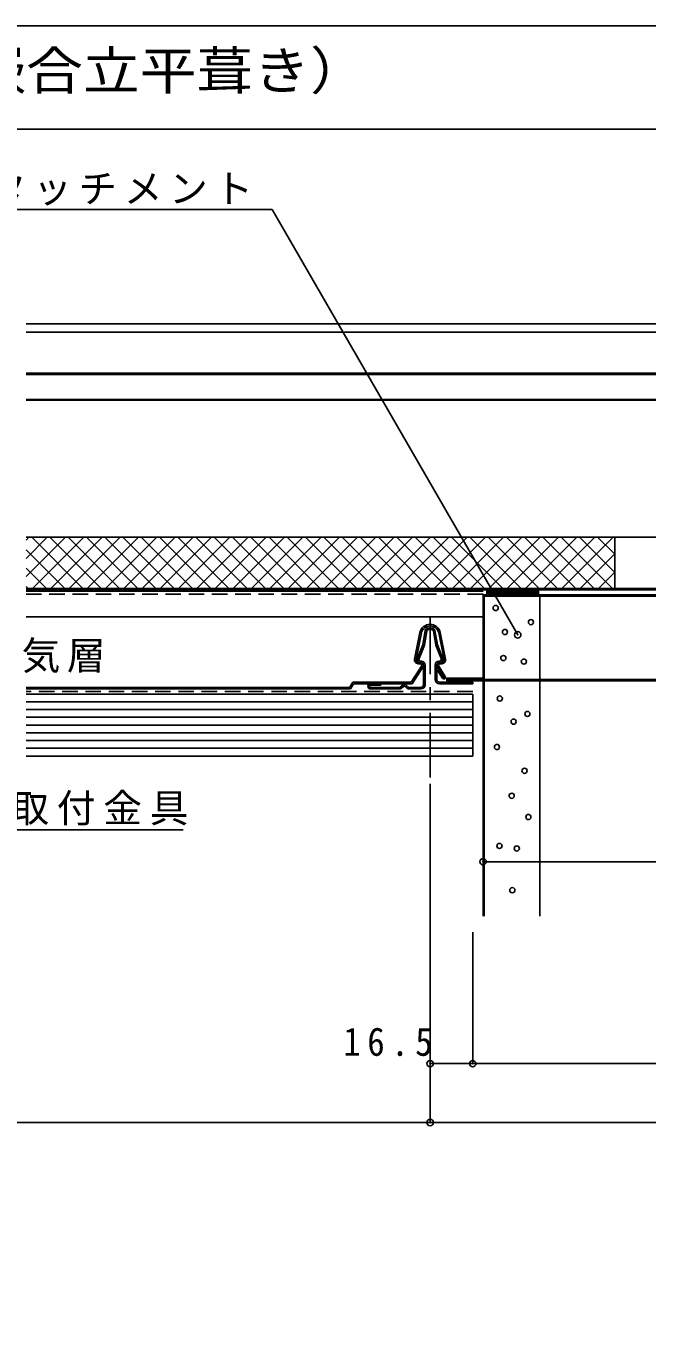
# Model space of a CAD drawing. Units: millimetres on the paper, enlarged 30 times, with parts at other scales. Extents: x -13026 to 11694, y -3820 to 4610.
# Drawn here: x -10766 to -9322, y 1594 to 4610 of the extents above; entities that cross this region are included whole.
import ezdxf
from ezdxf.enums import TextEntityAlignment as Align

# ---------------------------------------------------------------- set-up
doc = ezdxf.new("R2010")
doc.units = ezdxf.units.MM
doc.header["$LTSCALE"] = 30
doc.header["$PDMODE"] = 32
doc.header["$PDSIZE"] = 15
doc.linetypes.add('CHAIN1', pattern=[8, 5, -1, 1, -1])
doc.linetypes.add('DASHED1', pattern=[1.8, 1.2, -0.6])
doc.layers.add('0-1', color=7, linetype='Continuous')
doc.layers.add('F-0', color=2, linetype='Continuous')
doc.styles.add('HG丸ｺﾞｼｯｸM-PRO', font='')
doc.styles.add('ＭＳ ゴシック', font='')
doc.styles.get('HG丸ｺﾞｼｯｸM-PRO').set_extended_font_data('HG丸ｺﾞｼｯｸM-PRO')
doc.styles.get('ＭＳ ゴシック').set_extended_font_data('MS Gothic')

msp = doc.modelspace()

# ---------------------------------------------------------------- linework, layer by layer
at = {"layer": '0-1'}
for p, q in [((-10193.06, 4183.29), (-11069.04, 4183.29)), ((-9622.74, 3195.46), (-10193.06, 4183.29)), ((-10765.31, 3917.83), (-7098.25, 3917.83)), ((-10765.31, 3898.63), (-7098.25, 3898.63)), ((-10765.31, 3803.23), (-7098.25, 3803.23)), ((-10765.31, 3800.23), (-7098.25, 3800.23)), ((-10765.31, 3742.33), (-7098.25, 3742.33)), ((-10765.31, 3740.23), (-7098.25, 3740.23)), ((-10765.31, 3422.23), (-9397.31, 3422.23)), ((-10765.31, 3330.57), (-10673.66, 3422.23)), ((-10765.31, 3373), (-10716.08, 3422.23)), ((-10765.31, 3415.42), (-10758.51, 3422.23)), ((-10752.25, 3422.23), (-10633.15, 3303.13)), ((-10750.33, 3303.13), (-10631.23, 3422.23)), ((-10709.82, 3422.23), (-10590.72, 3303.13)), ((-10707.9, 3303.13), (-10588.8, 3422.23)), ((-10667.4, 3422.23), (-10548.3, 3303.13)), ((-10665.48, 3303.13), (-10546.38, 3422.23)), ((-10624.97, 3422.23), (-10505.87, 3303.13)), ((-10623.05, 3303.13), (-10503.95, 3422.23)), ((-10582.54, 3422.23), (-10463.44, 3303.13)), ((-10580.63, 3303.13), (-10461.53, 3422.23)), ((-10540.12, 3422.23), (-10421.02, 3303.13)), ((-10538.2, 3303.13), (-10419.1, 3422.23)), ((-10497.69, 3422.23), (-10378.59, 3303.13)), ((-10495.77, 3303.13), (-10376.67, 3422.23)), ((-10455.26, 3422.23), (-10336.16, 3303.13)), ((-10453.35, 3303.13), (-10334.25, 3422.23)), ((-10412.84, 3422.23), (-10293.74, 3303.13)), ((-10410.92, 3303.13), (-10291.82, 3422.23)), ((-10370.41, 3422.23), (-10251.31, 3303.13)), ((-10368.49, 3303.13), (-10249.39, 3422.23)), ((-10327.98, 3422.23), (-10208.88, 3303.13)), ((-10326.07, 3303.13), (-10206.97, 3422.23)), ((-10285.56, 3422.23), (-10166.46, 3303.13)), ((-10283.64, 3303.13), (-10164.54, 3422.23)), ((-10243.13, 3422.23), (-10124.03, 3303.13)), ((-10241.21, 3303.13), (-10122.11, 3422.23)), ((-10200.7, 3422.23), (-10081.6, 3303.13)), ((-10198.79, 3303.13), (-10079.69, 3422.23)), ((-10158.28, 3422.23), (-10039.18, 3303.13)), ((-10156.36, 3303.13), (-10037.26, 3422.23)), ((-10115.85, 3422.23), (-9996.75, 3303.13)), ((-10113.94, 3303.13), (-9994.84, 3422.23)), ((-10073.43, 3422.23), (-9954.33, 3303.13)), ((-10071.51, 3303.13), (-9952.41, 3422.23)), ((-10031, 3422.23), (-9911.9, 3303.13)), ((-10029.08, 3303.13), (-9909.98, 3422.23)), ((-9988.57, 3422.23), (-9869.47, 3303.13)), ((-9986.66, 3303.13), (-9867.56, 3422.23)), ((-9946.15, 3422.23), (-9827.05, 3303.13)), ((-9944.23, 3303.13), (-9825.13, 3422.23)), ((-9903.72, 3422.23), (-9784.62, 3303.13)), ((-9901.8, 3303.13), (-9782.7, 3422.23)), ((-9861.29, 3422.23), (-9742.19, 3303.13)), ((-9859.38, 3303.13), (-9740.28, 3422.23)), ((-9818.87, 3422.23), (-9699.77, 3303.13)), ((-9816.95, 3303.13), (-9697.85, 3422.23)), ((-9776.44, 3422.23), (-9657.34, 3303.13)), ((-9774.52, 3303.13), (-9655.42, 3422.23)), ((-9734.01, 3422.23), (-9614.91, 3303.13)), ((-9732.1, 3303.13), (-9613, 3422.23)), ((-9691.59, 3422.23), (-9572.49, 3303.13)), ((-9689.67, 3303.13), (-9570.57, 3422.23)), ((-9649.16, 3422.23), (-9530.06, 3303.13)), ((-9647.24, 3303.13), (-9528.14, 3422.23)), ((-9606.74, 3422.23), (-9487.64, 3303.13)), ((-9604.82, 3303.13), (-9485.72, 3422.23)), ((-9564.31, 3422.23), (-9445.21, 3303.13)), ((-9562.39, 3303.13), (-9443.29, 3422.23)), ((-9521.88, 3422.23), (-9402.78, 3303.13)), ((-9519.97, 3303.13), (-9400.87, 3422.23)), ((-9479.46, 3422.23), (-9397.31, 3340.08)), ((-9437.03, 3422.23), (-9397.31, 3382.51)), ((-9397.31, 3422.23), (-9397.31, 3300.13)), ((-9397.31, 3422.23), (-8257.31, 3422.23)), ((-10765.31, 3392.87), (-10675.57, 3303.13)), ((-9477.54, 3303.13), (-9397.31, 3383.35)), ((-10765.31, 3350.44), (-10718, 3303.13)), ((-9435.11, 3303.13), (-9397.31, 3340.92)), ((-10765.31, 3308.01), (-10760.43, 3303.13)), ((-10765.31, 3303.13), (-9397.31, 3303.13)), ((-10765.31, 3300.13), (-9397.31, 3300.13)), ((-9703.31, 3297.13), (-10765.31, 3297.13)), ((-9703.31, 3094.43), (-9703.31, 3288.13)), ((-9703.31, 3288.13), (-9571.31, 3288.13)), ((-9574.31, 3288.13), (-9697.31, 3288.13)), ((-9694.31, 3288.13), (-9694.31, 3300.13)), ((-9574.31, 3299.53), (-9694.31, 3299.53)), ((-9574.31, 3298.93), (-9694.31, 3298.93)), ((-9574.31, 3298.33), (-9694.31, 3298.33)), ((-9574.31, 3297.73), (-9694.31, 3297.73)), ((-9574.31, 3297.13), (-9694.31, 3297.13)), ((-9574.31, 3296.53), (-9694.31, 3296.53)), ((-9574.31, 3295.93), (-9694.31, 3295.93)), ((-9574.31, 3295.33), (-9694.31, 3295.33)), ((-9574.31, 3294.73), (-9694.31, 3294.73)), ((-9574.31, 3294.13), (-9694.31, 3294.13)), ((-9574.31, 3293.53), (-9694.31, 3293.53)), ((-9574.31, 3292.93), (-9694.31, 3292.93)), ((-9574.31, 3292.33), (-9694.31, 3292.33)), ((-9574.31, 3291.73), (-9694.31, 3291.73)), ((-9574.31, 3291.13), (-9694.31, 3291.13)), ((-9574.31, 3290.53), (-9694.31, 3290.53)), ((-9574.31, 3289.93), (-9694.31, 3289.93)), ((-9574.31, 3289.33), (-9694.31, 3289.33)), ((-9574.31, 3288.73), (-9694.31, 3288.73)), ((-9574.31, 3288.13), (-9574.31, 3300.13)), ((-9571.31, 3091.43), (-9571.31, 3288.13)), ((-9397.31, 3303.13), (-8257.31, 3303.13)), ((-9397.31, 3300.13), (-8257.31, 3300.13)), ((-9700.31, 3091.43), (-9700.31, 3285.13)), ((-9700.31, 3285.13), (-9571.31, 3285.13)), ((-9571.31, 3285.13), (-8080.31, 3285.13)), ((-9703.31, 3237.13), (-10765.31, 3237.13)), ((-9862.24, 3138.94), (-9849.84, 3200.56)), ((-9858.72, 3138.23), (-9846.31, 3199.85)), ((-9839.62, 3171.59), (-9834.07, 3204.64)), ((-9830.52, 3211.25), (-9822.11, 3211.25)), ((-9830.52, 3207.65), (-9822.11, 3207.65)), ((-9826.31, 3225.83), (-9826.31, 3205.02)), ((-9826.31, 3225.83), (-9826.31, 3205.02)), ((-9809.52, 3172.57), (-9815.01, 3205.24)), ((-9806.32, 3199.85), (-9793.91, 3138.23)), ((-9802.79, 3200.56), (-9790.38, 3138.94)), ((-9852.07, 3140.62), (-9839.62, 3171.59)), ((-9797.22, 3141.96), (-9809.52, 3172.57)), ((-9868.32, 3081.83), (-9843.25, 3120.43)), ((-9849.08, 3127.93), (-9853.89, 3128.18)), ((-9848.89, 3131.52), (-9853.7, 3131.77)), ((-9846.56, 3134.03), (-9847.61, 3134.03)), ((-9846.56, 3130.43), (-9847.61, 3130.43)), ((-9841.76, 3125.63), (-9841.76, 3079.43)), ((-9838.16, 3125.63), (-9838.16, 3079.43)), ((-9814.46, 3125.63), (-9814.46, 3091.43)), ((-9810.86, 3125.63), (-9810.86, 3091.43)), ((-9794.18, 3097.02), (-9809.38, 3120.43)), ((-9805.63, 3113.55), (-9808.65, 3111.59)), ((-9797.7, 3094.73), (-9808.65, 3111.59)), ((-9791, 3098.73), (-9806.36, 3122.39)), ((-9805.01, 3134.03), (-9806.06, 3134.03)), ((-9805.01, 3130.43), (-9806.06, 3130.43)), ((-9794.68, 3096.69), (-9805.63, 3113.55)), ((-9798.92, 3131.77), (-9803.73, 3131.52)), ((-9798.74, 3128.18), (-9803.54, 3127.93)), ((-10012.15, 3075.23), (-10006.26, 3085.43)), ((-10011.11, 3069.83), (-10005.23, 3080.03)), ((-9870.27, 3085.43), (-10006.26, 3085.43)), ((-9868.32, 3081.83), (-10002.11, 3081.83)), ((-9941.06, 3081.83), (-9965.06, 3081.83)), ((-9941.06, 3078.23), (-9965.06, 3078.23)), ((-9941.06, 3081.83), (-9941.06, 3078.23)), ((-9896.47, 3073.43), (-9888.47, 3080.09)), ((-9875.86, 3073.43), (-9883.86, 3080.09)), ((-9727.31, 3085.43), (-9804.86, 3085.43)), ((-9727.31, 3081.83), (-9804.86, 3081.83)), ((-9787.31, 3091.43), (-9787.31, 3094.43)), ((-9703.31, 3094.43), (-9787.31, 3094.43)), ((-9787.31, 3091.43), (-9787.31, 3088.43)), ((-9571.31, 3091.43), (-9787.31, 3091.43)), ((-9571.31, 3088.43), (-9787.31, 3088.43)), ((-9727.31, 3085.43), (-9727.31, 3081.83)), ((-9703.31, 3088.43), (-9703.31, 2541.81)), ((-9700.31, 3088.43), (-9700.31, 2541.81)), ((-8083.31, 3091.43), (-9571.31, 3091.43)), ((-9571.31, 3091.43), (-9571.31, 2541.81)), ((-8083.31, 3088.43), (-9571.31, 3088.43)), ((-10015.27, 3073.43), (-10765.31, 3073.43)), ((-10011.11, 3069.83), (-10765.31, 3069.83)), ((-9727.31, 3057.83), (-10765.31, 3057.83)), ((-9896.47, 3073.43), (-9965.06, 3073.43)), ((-9895.16, 3069.83), (-9965.06, 3069.83)), ((-9847.76, 3073.43), (-9875.86, 3073.43)), ((-9727.31, 3039.83), (-10765.31, 3039.83)), ((-9727.31, 3021.83), (-10765.31, 3021.83)), ((-9727.31, 3003.83), (-10765.31, 3003.83)), ((-9727.31, 2985.83), (-10765.31, 2985.83)), ((-9727.31, 2967.83), (-10765.31, 2967.83)), ((-9727.31, 2949.83), (-10765.31, 2949.83)), ((-9727.31, 2931.83), (-10765.31, 2931.83)), ((-9826.31, 2062.4), (-9826.31, 2849.09)), ((-9826.31, 2147.64), (-9826.31, 2849.09)), ((-9703.31, 2668.4), (-7957.31, 2668.4)), ((-9826.31, 2199.25), (-9826.31, 2504.84)), ((-9727.31, 2199.25), (-9727.31, 2504.84)), ((-9826.31, 2199.25), (-9727.31, 2199.25)), ((-7927.31, 2199.25), (-9727.31, 2199.25)), ((-11824.31, 2062.4), (-9826.31, 2062.4)), ((-9826.31, 2062.4), (-7828.31, 2062.4))]:
    msp.add_line(p, q, dxfattribs=at)
at = {"layer": '0-1', "linetype": 'DASHED1'}
for p, q in [((-10765.31, 3289.93), (-9703.31, 3289.93)), ((-9727.31, 3063.83), (-10765.31, 3063.83))]:
    msp.add_line(p, q, dxfattribs=at)
at = {"layer": '0-1', "linetype": 'CHAIN1'}
msp.add_line((-9826.31, 2863.89), (-9826.31, 3237.13), dxfattribs=at)
at = {"layer": '0-1'}
for points in [[(-9571.31, 3288.13), (-8080.31, 3288.13), (-8080.31, 3300.13)], [(-9837.62, 3205.24), (-9843.11, 3172.57), (-9855.41, 3141.96)], [(-9818.56, 3204.64), (-9813, 3171.59), (-9800.56, 3140.62)], [(-11734.91, 3119.19), (-11517.33, 2742.33), (-10400.23, 2742.33)], [(-9870.27, 3085.43), (-9851.49, 3114.34), (-9846.26, 3122.39)], [(-9847.76, 3069.83), (-9877.16, 3069.83), (-9886.16, 3077.33), (-9895.16, 3069.83)], [(-9727.31, 3057.83), (-9727.31, 2913.83), (-10765.31, 2913.83)]]:
    msp.add_lwpolyline(points, dxfattribs=at)
for centre in [(-9674.04, 3257.86), (-9591.97, 3225.04), (-9652.4, 3201.91), (-9656.13, 3141.48), (-9608.39, 3133.28), (-9664.34, 3047.49), (-9600.18, 3011.68), (-9632.26, 2993.77), (-9671.05, 2934.84), (-9606.89, 2879.63), (-9636.74, 2821.44), (-9597.94, 2772.21), (-9665.08, 2705.06), (-9624.8, 2699.1), (-9635.24, 2602.11)]:
    msp.add_circle(centre, 6, dxfattribs=at)
for centre, radius, start, end in [((-9826.31, 3195.83), 24, 11.37954, 168.62046), ((-9826.31, 3195.83), 20.4, 11.37954, 168.62046), ((-9830.52, 3204.05), 7.2, 90, 170.45984), ((-9830.52, 3204.05), 3.6, 90, 170.45984), ((-9822.11, 3204.05), 7.2, 9.54016, 90), ((-9822.11, 3204.05), 3.6, 9.54016, 90), ((-9853.42, 3137.17), 9, 167, 267), ((-9853.42, 3137.17), 5.4, 168.62046, 267), ((-9847.61, 3138.83), 8.4, 158.11419, 270), ((-9847.61, 3138.83), 4.8, 158.11419, 270), ((-9805.01, 3138.83), 8.4, 270, 21.88581), ((-9805.01, 3138.83), 4.8, 270, 21.88581), ((-9799.21, 3137.17), 5.4, 273, 11.37954), ((-9799.21, 3137.17), 9, 273, 13), ((-9849.27, 3124.35), 3.58, 327, 87), ((-9849.27, 3124.35), 7.18, 327, 87), ((-9846.56, 3125.63), 8.4, 0, 90), ((-9846.56, 3125.63), 4.8, 0, 90), ((-9806.06, 3125.63), 8.4, 90, 180), ((-9806.06, 3125.63), 4.8, 90, 180), ((-9803.36, 3124.35), 7.18, 93, 213), ((-9803.36, 3124.35), 3.58, 93, 213), ((-10002.11, 3078.23), 3.6, 90, 150), ((-9965.06, 3075.83), 6, 90, 270), ((-9965.06, 3075.83), 2.4, 90, 270), ((-9886.16, 3077.33), 3.6, 50.19443, 129.80557), ((-9847.76, 3079.43), 9.6, 270, 0), ((-9847.76, 3079.43), 6, 270, 0), ((-9804.86, 3091.43), 9.6, 180, 270), ((-9804.86, 3091.43), 6, 180, 270), ((-9794.43, 3096.86), 3.9, 213, 33), ((-9794.43, 3096.86), 0.3, 213, 33), ((-10015.27, 3077.03), 3.6, 270, 330)]:
    msp.add_arc(centre, radius, start, end, dxfattribs=at)
for p in [(-9622.74, 3195.46), (-9703.31, 2668.4), (-9826.31, 2199.25), (-9727.31, 2199.25), (-9826.31, 2062.4)]:
    msp.add_point(p, dxfattribs=at)
at = {"layer": 'F-0', "color": 5}
msp.add_line((-13026.33, 4369.86), (-906.33, 4369.86), dxfattribs=at)
msp.add_lwpolyline([(-13026.33, -3820.14), (-13026.33, 4609.86), (-906.33, 4609.86)], dxfattribs=at)

# ---------------------------------------------------------------- texts
at = {"layer": '0-1', "char_height": 65.98, "attachment_point": 7, "style": 'ＭＳ ゴシック'}
for s, insert in [('\\T1.17;接続アタッチメント', (-11170.04, 4192.05)), ('\\T1.17;集熱通気層', (-11091.7, 3106.45)), ('\\T1.2;嵌合立平H23用取付金具', (-11503.43, 2752.33)), ('\\T1.38;\\W0.9;16.5', (-10028.05, 2216.42))]:
    msp.add_mtext(s, dxfattribs=dict(at, insert=insert))
at = {"layer": 'F-0', "color": 7, "style": 'HG丸ｺﾞｼｯｸM-PRO', "width": 1.1}
msp.add_text('【Ｃ】集熱パネルのみの納まり（嵌合立平葺き）', height=87.98, dxfattribs=at).set_placement((-12877.31, 4435.93), align=Align.BOTTOM_LEFT)

doc.saveas('drawing.dxf')
